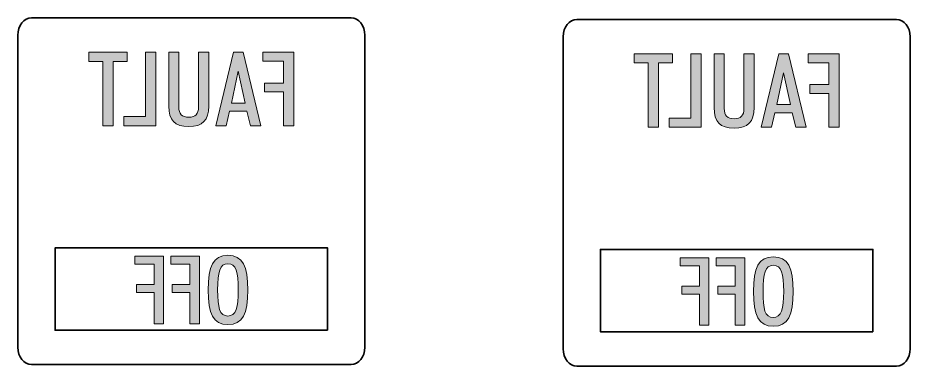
# Model space of a CAD drawing. Header units: millimetres. Extents: x 8 to 201, y 31 to 295.
# Drawn here: x 98.08 to 134.08, y 167.64 to 181.7 of the extents above; entities that cross this region are included whole.
import ezdxf

# ---------------------------------------------------------------- set-up
doc = ezdxf.new("R2010")
doc.units = ezdxf.units.MM
doc.header["$MEASUREMENT"] = 0
doc.layers.add('Layer 1', color=7, linetype='Continuous', lineweight=0)

# ---------------------------------------------------------------- blocks, each defined once
blk = doc.blocks.new('Block_98')
at = {"layer": 'Layer 1', "true_color": 0x1d1e1b, "transparency": 33554687}
h = blk.add_hatch(color=250, dxfattribs=at)
h.dxf.hatch_style = 2
edge = h.paths.add_edge_path()
edge.add_spline(control_points=[(125.957, 169.284), (125.957, 169.284), (125.578, 169.284), (125.578, 169.284), (125.578, 169.284), (125.578, 170.544), (125.578, 170.544), (125.578, 170.544), (124.866, 170.544), (124.866, 170.544), (124.866, 170.544), (124.866, 170.869), (124.866, 170.869), (124.866, 170.869), (125.578, 170.869), (125.578, 170.869), (125.578, 170.869), (125.578, 171.685), (125.578, 171.685), (125.578, 171.685), (124.803, 171.685), (124.803, 171.685), (124.803, 171.685), (124.803, 172.015), (124.803, 172.015), (124.803, 172.015), (125.957, 172.015), (125.957, 172.015), (125.957, 172.015), (125.957, 169.284), (125.957, 169.284)], knot_values=[0, 0, 0, 0, 1, 1, 1, 2, 2, 2, 3, 3, 3, 4, 4, 4, 5, 5, 5, 6, 6, 6, 7, 7, 7, 8, 8, 8, 9, 9, 9, 10, 10, 10, 10], degree=3, periodic=0)
h = blk.add_hatch(color=250, dxfattribs=at)
h.dxf.hatch_style = 2
edge = h.paths.add_edge_path()
edge.add_spline(control_points=[(127.407, 169.284), (127.407, 169.284), (127.028, 169.284), (127.028, 169.284), (127.028, 169.284), (127.028, 170.544), (127.028, 170.544), (127.028, 170.544), (126.317, 170.544), (126.317, 170.544), (126.317, 170.544), (126.317, 170.869), (126.317, 170.869), (126.317, 170.869), (127.028, 170.869), (127.028, 170.869), (127.028, 170.869), (127.028, 171.685), (127.028, 171.685), (127.028, 171.685), (126.253, 171.685), (126.253, 171.685), (126.253, 171.685), (126.253, 172.015), (126.253, 172.015), (126.253, 172.015), (127.407, 172.015), (127.407, 172.015), (127.407, 172.015), (127.407, 169.284), (127.407, 169.284)], knot_values=[0, 0, 0, 0, 1, 1, 1, 2, 2, 2, 3, 3, 3, 4, 4, 4, 5, 5, 5, 6, 6, 6, 7, 7, 7, 8, 8, 8, 9, 9, 9, 10, 10, 10, 10], degree=3, periodic=0)
h = blk.add_hatch(color=250, dxfattribs=at)
h.dxf.hatch_style = 2
edge = h.paths.add_edge_path()
edge.add_spline(control_points=[(128.98, 170.655), (128.98, 171.371), (128.889, 171.708), (128.561, 171.708), (128.233, 171.708), (128.146, 171.371), (128.146, 170.655), (128.146, 169.939), (128.221, 169.598), (128.557, 169.598), (128.881, 169.598), (128.98, 169.935), (128.98, 170.655)], knot_values=[0, 0, 0, 0, 1, 1, 1, 2, 2, 2, 3, 3, 3, 4, 4, 4, 4], degree=3, periodic=0)
edge = h.paths.add_edge_path()
edge.add_spline(control_points=[(129.363, 170.647), (129.363, 169.69), (129.154, 169.249), (128.561, 169.249), (127.968, 169.249), (127.763, 169.694), (127.763, 170.647), (127.763, 171.605), (127.968, 172.049), (128.561, 172.049), (129.154, 172.049), (129.363, 171.605), (129.363, 170.647)], knot_values=[0, 0, 0, 0, 1, 1, 1, 2, 2, 2, 3, 3, 3, 4, 4, 4, 4], degree=3, periodic=0)
at = {"layer": 'Layer 1'}
for points, knots in [([(125.957, 169.284), (125.957, 169.284), (125.578, 169.284), (125.578, 169.284), (125.578, 169.284), (125.578, 170.544), (125.578, 170.544), (125.578, 170.544), (124.866, 170.544), (124.866, 170.544), (124.866, 170.544), (124.866, 170.869), (124.866, 170.869), (124.866, 170.869), (125.578, 170.869), (125.578, 170.869), (125.578, 170.869), (125.578, 171.685), (125.578, 171.685), (125.578, 171.685), (124.803, 171.685), (124.803, 171.685), (124.803, 171.685), (124.803, 172.015), (124.803, 172.015), (124.803, 172.015), (125.957, 172.015), (125.957, 172.015), (125.957, 172.015), (125.957, 169.284), (125.957, 169.284)], [0, 0, 0, 0, 1, 1, 1, 2, 2, 2, 3, 3, 3, 4, 4, 4, 5, 5, 5, 6, 6, 6, 7, 7, 7, 8, 8, 8, 9, 9, 9, 10, 10, 10, 10]), ([(127.407, 169.284), (127.407, 169.284), (127.028, 169.284), (127.028, 169.284), (127.028, 169.284), (127.028, 170.544), (127.028, 170.544), (127.028, 170.544), (126.317, 170.544), (126.317, 170.544), (126.317, 170.544), (126.317, 170.869), (126.317, 170.869), (126.317, 170.869), (127.028, 170.869), (127.028, 170.869), (127.028, 170.869), (127.028, 171.685), (127.028, 171.685), (127.028, 171.685), (126.253, 171.685), (126.253, 171.685), (126.253, 171.685), (126.253, 172.015), (126.253, 172.015), (126.253, 172.015), (127.407, 172.015), (127.407, 172.015), (127.407, 172.015), (127.407, 169.284), (127.407, 169.284)], [0, 0, 0, 0, 1, 1, 1, 2, 2, 2, 3, 3, 3, 4, 4, 4, 5, 5, 5, 6, 6, 6, 7, 7, 7, 8, 8, 8, 9, 9, 9, 10, 10, 10, 10]), ([(129.363, 170.647), (129.363, 169.69), (129.154, 169.249), (128.561, 169.249), (127.968, 169.249), (127.763, 169.694), (127.763, 170.647), (127.763, 171.605), (127.968, 172.049), (128.561, 172.049), (129.154, 172.049), (129.363, 171.605), (129.363, 170.647)], [0, 0, 0, 0, 1, 1, 1, 2, 2, 2, 3, 3, 3, 4, 4, 4, 4]), ([(128.98, 170.655), (128.98, 171.371), (128.889, 171.708), (128.561, 171.708), (128.233, 171.708), (128.146, 171.371), (128.146, 170.655), (128.146, 169.939), (128.221, 169.598), (128.557, 169.598), (128.881, 169.598), (128.98, 169.935), (128.98, 170.655)], [0, 0, 0, 0, 1, 1, 1, 2, 2, 2, 3, 3, 3, 4, 4, 4, 4])]:
    blk.add_open_spline(points, degree=3, knots=knots, dxfattribs=at)
blk = doc.blocks.new('Block_99')
at = {"layer": 'Layer 1', "true_color": 0x1d1e1b, "transparency": 33554687}
h = blk.add_hatch(color=250, dxfattribs=at)
h.dxf.hatch_style = 2
edge = h.paths.add_edge_path()
edge.add_spline(control_points=[(123.93, 177.282), (123.93, 177.282), (123.515, 177.282), (123.515, 177.282), (123.515, 177.282), (123.515, 179.875), (123.515, 179.875), (123.515, 179.875), (122.949, 179.875), (122.949, 179.875), (122.949, 179.875), (122.949, 180.244), (122.949, 180.244), (122.949, 180.244), (124.496, 180.244), (124.496, 180.244), (124.496, 180.244), (124.496, 179.875), (124.496, 179.875), (124.496, 179.875), (123.93, 179.875), (123.93, 179.875), (123.93, 179.875), (123.93, 177.282), (123.93, 177.282)], knot_values=[0, 0, 0, 0, 1, 1, 1, 2, 2, 2, 3, 3, 3, 4, 4, 4, 5, 5, 5, 6, 6, 6, 7, 7, 7, 8, 8, 8, 8], degree=3, periodic=0)
h = blk.add_hatch(color=250, dxfattribs=at)
h.dxf.hatch_style = 2
edge = h.paths.add_edge_path()
edge.add_spline(control_points=[(125.649, 177.282), (125.649, 177.282), (124.355, 177.282), (124.355, 177.282), (124.355, 177.282), (124.355, 177.651), (124.355, 177.651), (124.355, 177.651), (125.238, 177.651), (125.238, 177.651), (125.238, 177.651), (125.238, 180.244), (125.238, 180.244), (125.238, 180.244), (125.649, 180.244), (125.649, 180.244), (125.649, 180.244), (125.649, 177.282), (125.649, 177.282)], knot_values=[0, 0, 0, 0, 1, 1, 1, 2, 2, 2, 3, 3, 3, 4, 4, 4, 5, 5, 5, 6, 6, 6, 6], degree=3, periodic=0)
h = blk.add_hatch(color=250, dxfattribs=at)
h.dxf.hatch_style = 2
edge = h.paths.add_edge_path()
edge.add_spline(control_points=[(127.784, 178.071), (127.784, 177.502), (127.54, 177.244), (126.978, 177.244), (126.417, 177.244), (126.172, 177.502), (126.172, 178.071), (126.172, 178.071), (126.172, 180.244), (126.172, 180.244), (126.172, 180.244), (126.58, 180.244), (126.58, 180.244), (126.58, 180.244), (126.58, 178.038), (126.58, 178.038), (126.58, 177.755), (126.708, 177.622), (126.978, 177.622), (127.248, 177.622), (127.377, 177.755), (127.377, 178.038), (127.377, 178.038), (127.377, 180.244), (127.377, 180.244), (127.377, 180.244), (127.784, 180.244), (127.784, 180.244), (127.784, 180.244), (127.784, 178.071), (127.784, 178.071)], knot_values=[0, 0, 0, 0, 1, 1, 1, 2, 2, 2, 3, 3, 3, 4, 4, 4, 5, 5, 5, 6, 6, 6, 7, 7, 7, 8, 8, 8, 9, 9, 9, 10, 10, 10, 10], degree=3, periodic=0)
h = blk.add_hatch(color=250, dxfattribs=at)
h.dxf.hatch_style = 2
edge = h.paths.add_edge_path()
edge.add_spline(control_points=[(128.976, 179.48), (128.976, 179.48), (128.701, 178.196), (128.701, 178.196), (128.701, 178.196), (129.25, 178.196), (129.25, 178.196), (129.25, 178.196), (128.976, 179.48), (128.976, 179.48)], knot_values=[0, 0, 0, 0, 1, 1, 1, 2, 2, 2, 3, 3, 3, 3], degree=3, periodic=0)
edge = h.paths.add_edge_path()
edge.add_spline(control_points=[(129.884, 177.282), (129.884, 177.282), (129.469, 177.282), (129.469, 177.282), (129.469, 177.282), (129.327, 177.863), (129.327, 177.863), (129.327, 177.863), (128.628, 177.863), (128.628, 177.863), (128.628, 177.863), (128.483, 177.282), (128.483, 177.282), (128.483, 177.282), (128.067, 177.282), (128.067, 177.282), (128.067, 177.282), (128.783, 180.244), (128.783, 180.244), (128.783, 180.244), (129.168, 180.244), (129.168, 180.244), (129.168, 180.244), (129.884, 177.282), (129.884, 177.282)], knot_values=[0, 0, 0, 0, 1, 1, 1, 2, 2, 2, 3, 3, 3, 4, 4, 4, 5, 5, 5, 6, 6, 6, 7, 7, 7, 8, 8, 8, 8], degree=3, periodic=0)
h = blk.add_hatch(color=250, dxfattribs=at)
h.dxf.hatch_style = 2
edge = h.paths.add_edge_path()
edge.add_spline(control_points=[(131.217, 177.282), (131.217, 177.282), (130.806, 177.282), (130.806, 177.282), (130.806, 177.282), (130.806, 178.649), (130.806, 178.649), (130.806, 178.649), (130.034, 178.649), (130.034, 178.649), (130.034, 178.649), (130.034, 179.002), (130.034, 179.002), (130.034, 179.002), (130.806, 179.002), (130.806, 179.002), (130.806, 179.002), (130.806, 179.887), (130.806, 179.887), (130.806, 179.887), (129.966, 179.887), (129.966, 179.887), (129.966, 179.887), (129.966, 180.244), (129.966, 180.244), (129.966, 180.244), (131.217, 180.244), (131.217, 180.244), (131.217, 180.244), (131.217, 177.282), (131.217, 177.282)], knot_values=[0, 0, 0, 0, 1, 1, 1, 2, 2, 2, 3, 3, 3, 4, 4, 4, 5, 5, 5, 6, 6, 6, 7, 7, 7, 8, 8, 8, 9, 9, 9, 10, 10, 10, 10], degree=3, periodic=0)
at = {"layer": 'Layer 1'}
for points, knots in [([(123.93, 177.282), (123.93, 177.282), (123.515, 177.282), (123.515, 177.282), (123.515, 177.282), (123.515, 179.875), (123.515, 179.875), (123.515, 179.875), (122.949, 179.875), (122.949, 179.875), (122.949, 179.875), (122.949, 180.244), (122.949, 180.244), (122.949, 180.244), (124.496, 180.244), (124.496, 180.244), (124.496, 180.244), (124.496, 179.875), (124.496, 179.875), (124.496, 179.875), (123.93, 179.875), (123.93, 179.875), (123.93, 179.875), (123.93, 177.282), (123.93, 177.282)], [0, 0, 0, 0, 1, 1, 1, 2, 2, 2, 3, 3, 3, 4, 4, 4, 5, 5, 5, 6, 6, 6, 7, 7, 7, 8, 8, 8, 8]), ([(125.649, 177.282), (125.649, 177.282), (124.355, 177.282), (124.355, 177.282), (124.355, 177.282), (124.355, 177.651), (124.355, 177.651), (124.355, 177.651), (125.238, 177.651), (125.238, 177.651), (125.238, 177.651), (125.238, 180.244), (125.238, 180.244), (125.238, 180.244), (125.649, 180.244), (125.649, 180.244), (125.649, 180.244), (125.649, 177.282), (125.649, 177.282)], [0, 0, 0, 0, 1, 1, 1, 2, 2, 2, 3, 3, 3, 4, 4, 4, 5, 5, 5, 6, 6, 6, 6]), ([(127.784, 178.071), (127.784, 177.502), (127.54, 177.244), (126.978, 177.244), (126.417, 177.244), (126.172, 177.502), (126.172, 178.071), (126.172, 178.071), (126.172, 180.244), (126.172, 180.244), (126.172, 180.244), (126.58, 180.244), (126.58, 180.244), (126.58, 180.244), (126.58, 178.038), (126.58, 178.038), (126.58, 177.755), (126.708, 177.622), (126.978, 177.622), (127.248, 177.622), (127.377, 177.755), (127.377, 178.038), (127.377, 178.038), (127.377, 180.244), (127.377, 180.244), (127.377, 180.244), (127.784, 180.244), (127.784, 180.244), (127.784, 180.244), (127.784, 178.071), (127.784, 178.071)], [0, 0, 0, 0, 1, 1, 1, 2, 2, 2, 3, 3, 3, 4, 4, 4, 5, 5, 5, 6, 6, 6, 7, 7, 7, 8, 8, 8, 9, 9, 9, 10, 10, 10, 10]), ([(129.884, 177.282), (129.884, 177.282), (129.469, 177.282), (129.469, 177.282), (129.469, 177.282), (129.327, 177.863), (129.327, 177.863), (129.327, 177.863), (128.628, 177.863), (128.628, 177.863), (128.628, 177.863), (128.483, 177.282), (128.483, 177.282), (128.483, 177.282), (128.067, 177.282), (128.067, 177.282), (128.067, 177.282), (128.783, 180.244), (128.783, 180.244), (128.783, 180.244), (129.168, 180.244), (129.168, 180.244), (129.168, 180.244), (129.884, 177.282), (129.884, 177.282)], [0, 0, 0, 0, 1, 1, 1, 2, 2, 2, 3, 3, 3, 4, 4, 4, 5, 5, 5, 6, 6, 6, 7, 7, 7, 8, 8, 8, 8]), ([(131.217, 177.282), (131.217, 177.282), (130.806, 177.282), (130.806, 177.282), (130.806, 177.282), (130.806, 178.649), (130.806, 178.649), (130.806, 178.649), (130.034, 178.649), (130.034, 178.649), (130.034, 178.649), (130.034, 179.002), (130.034, 179.002), (130.034, 179.002), (130.806, 179.002), (130.806, 179.002), (130.806, 179.002), (130.806, 179.887), (130.806, 179.887), (130.806, 179.887), (129.966, 179.887), (129.966, 179.887), (129.966, 179.887), (129.966, 180.244), (129.966, 180.244), (129.966, 180.244), (131.217, 180.244), (131.217, 180.244), (131.217, 180.244), (131.217, 177.282), (131.217, 177.282)], [0, 0, 0, 0, 1, 1, 1, 2, 2, 2, 3, 3, 3, 4, 4, 4, 5, 5, 5, 6, 6, 6, 7, 7, 7, 8, 8, 8, 9, 9, 9, 10, 10, 10, 10]), ([(128.976, 179.48), (128.976, 179.48), (128.701, 178.196), (128.701, 178.196), (128.701, 178.196), (129.25, 178.196), (129.25, 178.196), (129.25, 178.196), (128.976, 179.48), (128.976, 179.48)], [0, 0, 0, 0, 1, 1, 1, 2, 2, 2, 3, 3, 3, 3])]:
    blk.add_open_spline(points, degree=3, knots=knots, dxfattribs=at)
blk = doc.blocks.new('Block_104')
at = {"layer": 'Layer 1', "true_color": 0x1d1e1b, "transparency": 33554687}
h = blk.add_hatch(color=250, dxfattribs=at)
h.dxf.hatch_style = 2
edge = h.paths.add_edge_path()
edge.add_spline(control_points=[(103.95, 169.345), (103.95, 169.345), (103.571, 169.345), (103.571, 169.345), (103.571, 169.345), (103.571, 170.605), (103.571, 170.605), (103.571, 170.605), (102.86, 170.605), (102.86, 170.605), (102.86, 170.605), (102.86, 170.931), (102.86, 170.931), (102.86, 170.931), (103.571, 170.931), (103.571, 170.931), (103.571, 170.931), (103.571, 171.747), (103.571, 171.747), (103.571, 171.747), (102.796, 171.747), (102.796, 171.747), (102.796, 171.747), (102.796, 172.076), (102.796, 172.076), (102.796, 172.076), (103.95, 172.076), (103.95, 172.076), (103.95, 172.076), (103.95, 169.345), (103.95, 169.345)], knot_values=[0, 0, 0, 0, 1, 1, 1, 2, 2, 2, 3, 3, 3, 4, 4, 4, 5, 5, 5, 6, 6, 6, 7, 7, 7, 8, 8, 8, 9, 9, 9, 10, 10, 10, 10], degree=3, periodic=0)
h = blk.add_hatch(color=250, dxfattribs=at)
h.dxf.hatch_style = 2
edge = h.paths.add_edge_path()
edge.add_spline(control_points=[(105.4, 169.345), (105.4, 169.345), (105.021, 169.345), (105.021, 169.345), (105.021, 169.345), (105.021, 170.605), (105.021, 170.605), (105.021, 170.605), (104.31, 170.605), (104.31, 170.605), (104.31, 170.605), (104.31, 170.931), (104.31, 170.931), (104.31, 170.931), (105.021, 170.931), (105.021, 170.931), (105.021, 170.931), (105.021, 171.747), (105.021, 171.747), (105.021, 171.747), (104.247, 171.747), (104.247, 171.747), (104.247, 171.747), (104.247, 172.076), (104.247, 172.076), (104.247, 172.076), (105.4, 172.076), (105.4, 172.076), (105.4, 172.076), (105.4, 169.345), (105.4, 169.345)], knot_values=[0, 0, 0, 0, 1, 1, 1, 2, 2, 2, 3, 3, 3, 4, 4, 4, 5, 5, 5, 6, 6, 6, 7, 7, 7, 8, 8, 8, 9, 9, 9, 10, 10, 10, 10], degree=3, periodic=0)
h = blk.add_hatch(color=250, dxfattribs=at)
h.dxf.hatch_style = 2
edge = h.paths.add_edge_path()
edge.add_spline(control_points=[(106.973, 170.717), (106.973, 171.433), (106.882, 171.77), (106.554, 171.77), (106.226, 171.77), (106.139, 171.433), (106.139, 170.717), (106.139, 170), (106.214, 169.659), (106.55, 169.659), (106.874, 169.659), (106.973, 169.996), (106.973, 170.717)], knot_values=[0, 0, 0, 0, 1, 1, 1, 2, 2, 2, 3, 3, 3, 4, 4, 4, 4], degree=3, periodic=0)
edge = h.paths.add_edge_path()
edge.add_spline(control_points=[(107.356, 170.709), (107.356, 169.751), (107.147, 169.311), (106.554, 169.311), (105.962, 169.311), (105.756, 169.755), (105.756, 170.709), (105.756, 171.667), (105.962, 172.111), (106.554, 172.111), (107.147, 172.111), (107.356, 171.667), (107.356, 170.709)], knot_values=[0, 0, 0, 0, 1, 1, 1, 2, 2, 2, 3, 3, 3, 4, 4, 4, 4], degree=3, periodic=0)
at = {"layer": 'Layer 1'}
for points, knots in [([(103.95, 169.345), (103.95, 169.345), (103.571, 169.345), (103.571, 169.345), (103.571, 169.345), (103.571, 170.605), (103.571, 170.605), (103.571, 170.605), (102.86, 170.605), (102.86, 170.605), (102.86, 170.605), (102.86, 170.931), (102.86, 170.931), (102.86, 170.931), (103.571, 170.931), (103.571, 170.931), (103.571, 170.931), (103.571, 171.747), (103.571, 171.747), (103.571, 171.747), (102.796, 171.747), (102.796, 171.747), (102.796, 171.747), (102.796, 172.076), (102.796, 172.076), (102.796, 172.076), (103.95, 172.076), (103.95, 172.076), (103.95, 172.076), (103.95, 169.345), (103.95, 169.345)], [0, 0, 0, 0, 1, 1, 1, 2, 2, 2, 3, 3, 3, 4, 4, 4, 5, 5, 5, 6, 6, 6, 7, 7, 7, 8, 8, 8, 9, 9, 9, 10, 10, 10, 10]), ([(105.4, 169.345), (105.4, 169.345), (105.021, 169.345), (105.021, 169.345), (105.021, 169.345), (105.021, 170.605), (105.021, 170.605), (105.021, 170.605), (104.31, 170.605), (104.31, 170.605), (104.31, 170.605), (104.31, 170.931), (104.31, 170.931), (104.31, 170.931), (105.021, 170.931), (105.021, 170.931), (105.021, 170.931), (105.021, 171.747), (105.021, 171.747), (105.021, 171.747), (104.247, 171.747), (104.247, 171.747), (104.247, 171.747), (104.247, 172.076), (104.247, 172.076), (104.247, 172.076), (105.4, 172.076), (105.4, 172.076), (105.4, 172.076), (105.4, 169.345), (105.4, 169.345)], [0, 0, 0, 0, 1, 1, 1, 2, 2, 2, 3, 3, 3, 4, 4, 4, 5, 5, 5, 6, 6, 6, 7, 7, 7, 8, 8, 8, 9, 9, 9, 10, 10, 10, 10]), ([(107.356, 170.709), (107.356, 169.751), (107.147, 169.311), (106.554, 169.311), (105.962, 169.311), (105.756, 169.755), (105.756, 170.709), (105.756, 171.667), (105.962, 172.111), (106.554, 172.111), (107.147, 172.111), (107.356, 171.667), (107.356, 170.709)], [0, 0, 0, 0, 1, 1, 1, 2, 2, 2, 3, 3, 3, 4, 4, 4, 4]), ([(106.973, 170.717), (106.973, 171.433), (106.882, 171.77), (106.554, 171.77), (106.226, 171.77), (106.139, 171.433), (106.139, 170.717), (106.139, 170), (106.214, 169.659), (106.55, 169.659), (106.874, 169.659), (106.973, 169.996), (106.973, 170.717)], [0, 0, 0, 0, 1, 1, 1, 2, 2, 2, 3, 3, 3, 4, 4, 4, 4])]:
    blk.add_open_spline(points, degree=3, knots=knots, dxfattribs=at)
blk = doc.blocks.new('Block_105')
at = {"layer": 'Layer 1', "true_color": 0x1d1e1b, "transparency": 33554687}
h = blk.add_hatch(color=250, dxfattribs=at)
h.dxf.hatch_style = 2
edge = h.paths.add_edge_path()
edge.add_spline(control_points=[(101.924, 177.343), (101.924, 177.343), (101.508, 177.343), (101.508, 177.343), (101.508, 177.343), (101.508, 179.936), (101.508, 179.936), (101.508, 179.936), (100.942, 179.936), (100.942, 179.936), (100.942, 179.936), (100.942, 180.306), (100.942, 180.306), (100.942, 180.306), (102.489, 180.306), (102.489, 180.306), (102.489, 180.306), (102.489, 179.936), (102.489, 179.936), (102.489, 179.936), (101.924, 179.936), (101.924, 179.936), (101.924, 179.936), (101.924, 177.343), (101.924, 177.343)], knot_values=[0, 0, 0, 0, 1, 1, 1, 2, 2, 2, 3, 3, 3, 4, 4, 4, 5, 5, 5, 6, 6, 6, 7, 7, 7, 8, 8, 8, 8], degree=3, periodic=0)
h = blk.add_hatch(color=250, dxfattribs=at)
h.dxf.hatch_style = 2
edge = h.paths.add_edge_path()
edge.add_spline(control_points=[(103.643, 177.343), (103.643, 177.343), (102.348, 177.343), (102.348, 177.343), (102.348, 177.343), (102.348, 177.713), (102.348, 177.713), (102.348, 177.713), (103.231, 177.713), (103.231, 177.713), (103.231, 177.713), (103.231, 180.306), (103.231, 180.306), (103.231, 180.306), (103.643, 180.306), (103.643, 180.306), (103.643, 180.306), (103.643, 177.343), (103.643, 177.343)], knot_values=[0, 0, 0, 0, 1, 1, 1, 2, 2, 2, 3, 3, 3, 4, 4, 4, 5, 5, 5, 6, 6, 6, 6], degree=3, periodic=0)
h = blk.add_hatch(color=250, dxfattribs=at)
h.dxf.hatch_style = 2
edge = h.paths.add_edge_path()
edge.add_spline(control_points=[(105.777, 178.133), (105.777, 177.564), (105.533, 177.306), (104.971, 177.306), (104.41, 177.306), (104.165, 177.564), (104.165, 178.133), (104.165, 178.133), (104.165, 180.306), (104.165, 180.306), (104.165, 180.306), (104.573, 180.306), (104.573, 180.306), (104.573, 180.306), (104.573, 178.1), (104.573, 178.1), (104.573, 177.817), (104.701, 177.684), (104.971, 177.684), (105.241, 177.684), (105.37, 177.817), (105.37, 178.1), (105.37, 178.1), (105.37, 180.306), (105.37, 180.306), (105.37, 180.306), (105.777, 180.306), (105.777, 180.306), (105.777, 180.306), (105.777, 178.133), (105.777, 178.133)], knot_values=[0, 0, 0, 0, 1, 1, 1, 2, 2, 2, 3, 3, 3, 4, 4, 4, 5, 5, 5, 6, 6, 6, 7, 7, 7, 8, 8, 8, 9, 9, 9, 10, 10, 10, 10], degree=3, periodic=0)
h = blk.add_hatch(color=250, dxfattribs=at)
h.dxf.hatch_style = 2
edge = h.paths.add_edge_path()
edge.add_spline(control_points=[(106.969, 179.542), (106.969, 179.542), (106.694, 178.257), (106.694, 178.257), (106.694, 178.257), (107.243, 178.257), (107.243, 178.257), (107.243, 178.257), (106.969, 179.542), (106.969, 179.542)], knot_values=[0, 0, 0, 0, 1, 1, 1, 2, 2, 2, 3, 3, 3, 3], degree=3, periodic=0)
edge = h.paths.add_edge_path()
edge.add_spline(control_points=[(107.877, 177.343), (107.877, 177.343), (107.462, 177.343), (107.462, 177.343), (107.462, 177.343), (107.32, 177.925), (107.32, 177.925), (107.32, 177.925), (106.622, 177.925), (106.622, 177.925), (106.622, 177.925), (106.476, 177.343), (106.476, 177.343), (106.476, 177.343), (106.06, 177.343), (106.06, 177.343), (106.06, 177.343), (106.776, 180.306), (106.776, 180.306), (106.776, 180.306), (107.162, 180.306), (107.162, 180.306), (107.162, 180.306), (107.877, 177.343), (107.877, 177.343)], knot_values=[0, 0, 0, 0, 1, 1, 1, 2, 2, 2, 3, 3, 3, 4, 4, 4, 5, 5, 5, 6, 6, 6, 7, 7, 7, 8, 8, 8, 8], degree=3, periodic=0)
h = blk.add_hatch(color=250, dxfattribs=at)
h.dxf.hatch_style = 2
edge = h.paths.add_edge_path()
edge.add_spline(control_points=[(109.211, 177.343), (109.211, 177.343), (108.799, 177.343), (108.799, 177.343), (108.799, 177.343), (108.799, 178.71), (108.799, 178.71), (108.799, 178.71), (108.028, 178.71), (108.028, 178.71), (108.028, 178.71), (108.028, 179.064), (108.028, 179.064), (108.028, 179.064), (108.799, 179.064), (108.799, 179.064), (108.799, 179.064), (108.799, 179.949), (108.799, 179.949), (108.799, 179.949), (107.959, 179.949), (107.959, 179.949), (107.959, 179.949), (107.959, 180.306), (107.959, 180.306), (107.959, 180.306), (109.211, 180.306), (109.211, 180.306), (109.211, 180.306), (109.211, 177.343), (109.211, 177.343)], knot_values=[0, 0, 0, 0, 1, 1, 1, 2, 2, 2, 3, 3, 3, 4, 4, 4, 5, 5, 5, 6, 6, 6, 7, 7, 7, 8, 8, 8, 9, 9, 9, 10, 10, 10, 10], degree=3, periodic=0)
at = {"layer": 'Layer 1'}
for points, knots in [([(101.924, 177.343), (101.924, 177.343), (101.508, 177.343), (101.508, 177.343), (101.508, 177.343), (101.508, 179.936), (101.508, 179.936), (101.508, 179.936), (100.942, 179.936), (100.942, 179.936), (100.942, 179.936), (100.942, 180.306), (100.942, 180.306), (100.942, 180.306), (102.489, 180.306), (102.489, 180.306), (102.489, 180.306), (102.489, 179.936), (102.489, 179.936), (102.489, 179.936), (101.924, 179.936), (101.924, 179.936), (101.924, 179.936), (101.924, 177.343), (101.924, 177.343)], [0, 0, 0, 0, 1, 1, 1, 2, 2, 2, 3, 3, 3, 4, 4, 4, 5, 5, 5, 6, 6, 6, 7, 7, 7, 8, 8, 8, 8]), ([(103.643, 177.343), (103.643, 177.343), (102.348, 177.343), (102.348, 177.343), (102.348, 177.343), (102.348, 177.713), (102.348, 177.713), (102.348, 177.713), (103.231, 177.713), (103.231, 177.713), (103.231, 177.713), (103.231, 180.306), (103.231, 180.306), (103.231, 180.306), (103.643, 180.306), (103.643, 180.306), (103.643, 180.306), (103.643, 177.343), (103.643, 177.343)], [0, 0, 0, 0, 1, 1, 1, 2, 2, 2, 3, 3, 3, 4, 4, 4, 5, 5, 5, 6, 6, 6, 6]), ([(105.777, 178.133), (105.777, 177.564), (105.533, 177.306), (104.971, 177.306), (104.41, 177.306), (104.165, 177.564), (104.165, 178.133), (104.165, 178.133), (104.165, 180.306), (104.165, 180.306), (104.165, 180.306), (104.573, 180.306), (104.573, 180.306), (104.573, 180.306), (104.573, 178.1), (104.573, 178.1), (104.573, 177.817), (104.701, 177.684), (104.971, 177.684), (105.241, 177.684), (105.37, 177.817), (105.37, 178.1), (105.37, 178.1), (105.37, 180.306), (105.37, 180.306), (105.37, 180.306), (105.777, 180.306), (105.777, 180.306), (105.777, 180.306), (105.777, 178.133), (105.777, 178.133)], [0, 0, 0, 0, 1, 1, 1, 2, 2, 2, 3, 3, 3, 4, 4, 4, 5, 5, 5, 6, 6, 6, 7, 7, 7, 8, 8, 8, 9, 9, 9, 10, 10, 10, 10]), ([(107.877, 177.343), (107.877, 177.343), (107.462, 177.343), (107.462, 177.343), (107.462, 177.343), (107.32, 177.925), (107.32, 177.925), (107.32, 177.925), (106.622, 177.925), (106.622, 177.925), (106.622, 177.925), (106.476, 177.343), (106.476, 177.343), (106.476, 177.343), (106.06, 177.343), (106.06, 177.343), (106.06, 177.343), (106.776, 180.306), (106.776, 180.306), (106.776, 180.306), (107.162, 180.306), (107.162, 180.306), (107.162, 180.306), (107.877, 177.343), (107.877, 177.343)], [0, 0, 0, 0, 1, 1, 1, 2, 2, 2, 3, 3, 3, 4, 4, 4, 5, 5, 5, 6, 6, 6, 7, 7, 7, 8, 8, 8, 8]), ([(109.211, 177.343), (109.211, 177.343), (108.799, 177.343), (108.799, 177.343), (108.799, 177.343), (108.799, 178.71), (108.799, 178.71), (108.799, 178.71), (108.028, 178.71), (108.028, 178.71), (108.028, 178.71), (108.028, 179.064), (108.028, 179.064), (108.028, 179.064), (108.799, 179.064), (108.799, 179.064), (108.799, 179.064), (108.799, 179.949), (108.799, 179.949), (108.799, 179.949), (107.959, 179.949), (107.959, 179.949), (107.959, 179.949), (107.959, 180.306), (107.959, 180.306), (107.959, 180.306), (109.211, 180.306), (109.211, 180.306), (109.211, 180.306), (109.211, 177.343), (109.211, 177.343)], [0, 0, 0, 0, 1, 1, 1, 2, 2, 2, 3, 3, 3, 4, 4, 4, 5, 5, 5, 6, 6, 6, 7, 7, 7, 8, 8, 8, 9, 9, 9, 10, 10, 10, 10]), ([(106.969, 179.542), (106.969, 179.542), (106.694, 178.257), (106.694, 178.257), (106.694, 178.257), (107.243, 178.257), (107.243, 178.257), (107.243, 178.257), (106.969, 179.542), (106.969, 179.542)], [0, 0, 0, 0, 1, 1, 1, 2, 2, 2, 3, 3, 3, 3])]:
    blk.add_open_spline(points, degree=3, knots=knots, dxfattribs=at)

msp = doc.modelspace()

# ---------------------------------------------------------------- linework, layer by layer
at = {"layer": 'Layer 1', "color": 250, "lineweight": 35, "true_color": 0x1d1e1b}
for points in [[(110.576, 169.088), (99.576, 169.088), (99.576, 172.412), (110.576, 172.412)], [(132.583, 169.027), (121.583, 169.027), (121.583, 172.35), (132.583, 172.35)]]:
    msp.add_lwpolyline(points, close=True, dxfattribs=at)
at = {"layer": 'Layer 1', "color": 250, "lineweight": 35, "true_color": 0x1d1d1b}
for points in [[(111.526, 181.697), (111.526, 181.697), (98.626, 181.697), (98.626, 181.697), (98.324, 181.697), (98.076, 181.382), (98.076, 180.997), (98.076, 180.997), (98.076, 168.397), (98.076, 168.397), (98.076, 168.012), (98.324, 167.697), (98.626, 167.697), (98.626, 167.697), (111.526, 167.697), (111.526, 167.697), (111.829, 167.697), (112.076, 168.012), (112.076, 168.397), (112.076, 168.397), (112.076, 180.997), (112.076, 180.997), (112.076, 181.382), (111.829, 181.697), (111.526, 181.697)], [(133.533, 181.635), (133.533, 181.635), (120.633, 181.635), (120.633, 181.635), (120.331, 181.635), (120.083, 181.32), (120.083, 180.935), (120.083, 180.935), (120.083, 168.336), (120.083, 168.336), (120.083, 167.951), (120.331, 167.635), (120.633, 167.635), (120.633, 167.635), (133.533, 167.635), (133.533, 167.635), (133.836, 167.635), (134.083, 167.951), (134.083, 168.336), (134.083, 168.336), (134.083, 180.935), (134.083, 180.935), (134.083, 181.32), (133.836, 181.635), (133.533, 181.635)]]:
    msp.add_open_spline(points, degree=3, knots=[0, 0, 0, 0, 1, 1, 1, 2, 2, 2, 3, 3, 3, 4, 4, 4, 5, 5, 5, 6, 6, 6, 7, 7, 7, 8, 8, 8, 8], dxfattribs=at)

# ---------------------------------------------------------------- block references
at = {"layer": 'Layer 1'}
for name in ['Block_105', 'Block_99', 'Block_104', 'Block_98']:
    msp.add_blockref(name, (0, 0), dxfattribs=at)

doc.saveas('drawing.dxf')
